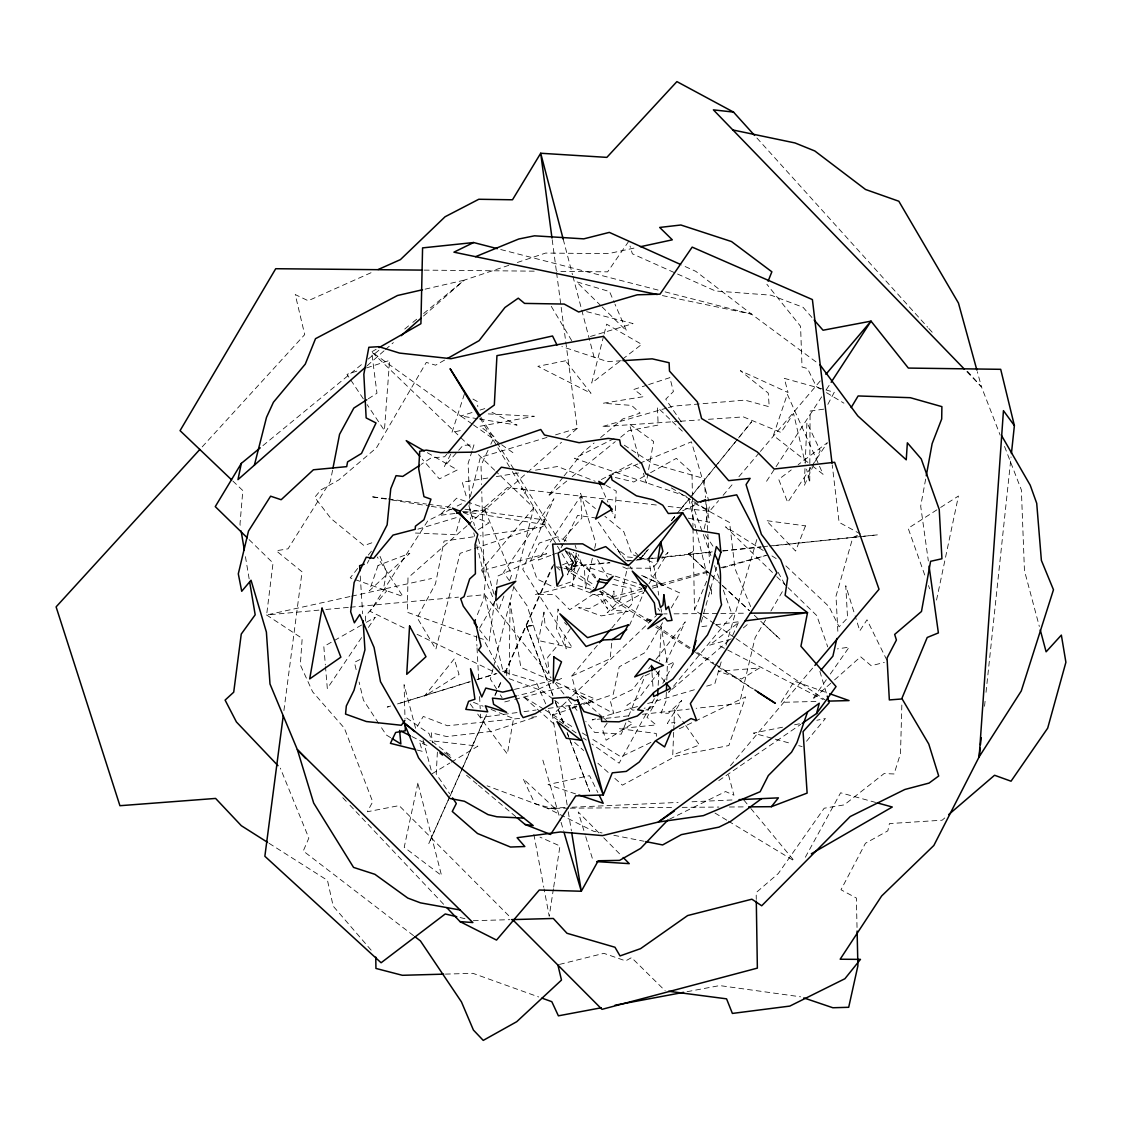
<?xml version="1.0" encoding="UTF-8"?>
<svg xmlns="http://www.w3.org/2000/svg" width="1122" height="1122" viewBox="0 0 1122 1122"><rect width="100%" height="100%" fill="white"/><g stroke="black" fill="none" stroke-linecap="round" stroke-linejoin="round"><path stroke-width="0.75" stroke-dasharray="5 3.75" d="M563.987 568.251L571.869 570.032L572.038 560.93L560.79 543.188M901.836 705.023L900.503 753.535L894.08 773.97L884.094 773.577L844.263 804.867L824.179 808.233L778.289 873.533L756.172 892.565L756.27 899.437M365.463 621.097L365.646 615.908L386.557 591.112L383.71 587.395L386.641 572.178L379.348 554.731M666.342 692.302L666.019 701.054L661.054 712.989L668.277 713.326L681.713 700.535L667.338 723.438L674.953 722.414L673.004 727.014M666.805 680.044L667.38 664.28L661.265 626.637L659.441 661.181M506.892 670.535L506.667 676.103L505.994 670.577L506.892 670.535L503.568 671.559M673.677 732.273L672.751 754.896L699.469 744.994L685.542 725.191M673.747 730.52L674.588 709.637L684.546 723.774M804.979 468.575L804.25 485.644L820.168 450.553L806.928 422.461L805.049 466.864M437.384 752.105L436.234 773.998L449.627 793.661M658.179 685.36L658.993 669.806M575.235 566.54L576.203 552.95L573.047 566.217L609.975 562.907M611.714 643.201L610.144 658.754L571.757 676.075L577.521 697.828M984.541 706.271L985.284 699.287M986.028 692.316L1011.048 456.991M283.908 710.577L302.056 571.827L276.236 550.776L288.045 548.812L330.401 481.366L332.687 469.599M494.493 601.434L489.08 642.093L479.473 629.765M496.751 584.492L497.873 576.021L546.709 553.721L486.205 569.429L483.778 598.629L476.051 618.054M553.412 888.806L549.219 916.225L544.1 888.947M553.679 887.095L559.976 845.974L540.005 837.124M925.65 479.108L920.685 506.134L928.343 560.972M936.533 600.074L958.454 496.008L938.343 508.911M592.36 558.293L585.446 588.335L584.38 567.409L573.37 552.305M594.66 548.293L595.81 543.286L580.579 493.259L581.855 518.154L563.356 538.574L565.362 541.323M704.181 528.771L709.889 504.507M492.965 668.936L490.384 679.105L496.667 689.09M493.4 667.239L514.016 585.852M515.727 579.078L533.763 507.859L496.064 471.577M603.636 335.941L591.701 383.065L641.7 344.356L606.623 324.16L604.057 334.258M470.356 496.569L480.384 457.341L547.199 437.356M701.236 622.177L716.663 567.269M460.202 517.971L455.448 534.731L413.12 532.936M721.18 661.924L714.826 683.747L704.742 686.72M726.074 645.15L757.336 537.761M472.039 451.072L468.098 463.484L469.599 498.336M472.53 449.529L474.003 444.873L463.063 445.336L458.688 450.287M464.354 394.173L451.97 432.433L463.26 429.936M613.958 599.26L611.897 597.1L613.944 590.943L613.958 599.26L642.443 591.056M503.918 596.034L498.603 610.522L496.247 602.191M509.823 579.948L511.604 575.109L484.003 507.747L507.495 487.551L659.484 505.391M625.866 722.834L621.223 734.181L594.534 732.357L585.824 721.46M628.516 716.341L645.108 675.781L651.307 672.849M701.643 614.926L694.476 610.003L706.678 581.182M629.442 625.487L643.79 592.64M460.707 771.936L428.716 843.744L462.306 768.71M461.408 770.337L486.303 714.49M494.83 695.331L501.941 679.385M504.774 673.004L552.417 566.091M463.021 767.111L486.597 714.433M495.181 695.275L502.333 679.315M505.18 672.92L553.791 564.366M488.028 450.273L481.015 465.35L481.562 484.578M490.833 444.242L494.339 436.696L479.921 426.262L534.296 416.262L485.503 413.766M665.935 662.359L685.247 621.854L654.056 661.91M561.084 547.788L563.44 543.146M564.24 541.603L577.648 515.349L595.403 517.943L622.205 556.624M367.329 563.272L368.914 560.201M450.735 454.214L444.466 466.359L457.594 451.521M827.84 404.369L834.263 392.265L825.932 389.951M654.407 698.683L619.134 763.17L591.995 744.082M662.807 683.326L674.56 661.826L665.262 666.23M805.358 857.222L840.616 792.777L875.609 802.426M479.641 628.124L494.69 601.855M657.45 699.174L647.015 717.309L656.09 724.924L619.218 728.655L656.3 733.479L656.37 736.635M544.549 519.907L539.78 528.182L545.362 524.745L544.549 519.907L464.676 509.192M662.569 622.752L645.206 652.499L619.204 666.833L613.215 694.406L583.636 704.462M671.237 607.872L679.918 592.991L640.269 574.843M765.611 619.919L755.12 637.647L739.482 703.48L696.159 708.305M770.87 611.055L783.983 588.896M649.007 583.749L668.025 552.445L661.882 558.532M766.564 481.254L775.106 468.155M776.059 466.696L821.655 396.837M826.395 389.558L830.196 383.724M570.453 628.657L564.043 638.39L566.189 648.839L556.554 628.699L558.013 608.937L558.91 613.327M810.897 467.481L787.686 502.432L778.724 479.36L791.22 469.936M811.865 466.023L827.349 442.727L798.177 464.704M361.565 637.605L327.315 688.459L325.492 666.636M368.423 627.436L375.267 617.268L363.163 624.141M628.657 241.426L607.633 271.847L556.975 271.37M607.1 723.213L602.598 729.651L606.146 740.211L632.85 723.325L628.236 720.955M826.339 679.708L812.44 699.539L833.267 681.054M830.308 674.042L849.172 647.128L837.335 648.909M659.666 670.69L639.778 697.057L626.805 705.317L632.864 710.212L636.09 709.651M643.299 675.725L632.542 689.553L610.102 700.226L613.832 713.578L575.46 692.905L601.49 716.117M648.67 668.824L652.976 663.298M562.978 477.341L547.915 496.373L566.778 481.043M564.057 475.98L582.346 452.867L594.099 443.008M357.652 568.475L350.204 577.858L353.5 579.022M368.311 555.067L372.56 549.71M645.164 553.244L639.75 559.429L643.032 555.376M646.272 551.884L648.46 549.177M671.545 520.692L675.935 515.264M680.325 509.851L691.32 496.289M692.414 494.928L716.593 465.083M717.687 463.737L737.477 439.319M738.571 437.959L751.754 421.69L736.383 440.595M644.14 554.03L647.436 549.976M671.587 520.271L675.977 514.858M677.085 513.511L689.16 498.659M690.254 497.312L714.419 467.608M715.513 466.247L735.289 441.942M806.536 741.235L825.413 718.529L816.844 720.268M571.757 676.075L597.297 645.416M611.742 628.096L632.836 602.78L630.901 588.208L609.064 583.706M446.851 454.158L444.663 456.752L431.002 457.958L421.115 464.424M533.763 507.859L481.562 570.046L493.385 598.671M730.478 765.653L813.759 666.777M668.123 506.401L709.567 511.267L718.599 500.636M723.115 495.321L734.405 482.025M738.921 476.696L759.257 452.769M760.379 451.437L822.482 378.31M568.573 571.575L577.353 561.323L565.825 566.512L568.573 571.575L593.678 587.563M202.198 446.865L304.707 334.608L295.254 294.595L308.185 300.738L371.803 272.38M656.973 563.384L652.078 568.251L627.254 568.097L620.536 599.513L607.142 612.78L643.579 592.682M567.143 804.895L552.403 715.079L571.238 697.057M572.486 695.85L656.594 615.333M834.572 679.89L860.616 656.777L871.219 665.725L884.318 662.443M467.033 525.727L407.987 577.886L407.314 612.275L477.032 637.1M468.351 524.563L526.092 473.568M527.396 472.418L561.519 442.278M566.764 437.636L577.255 428.366L565.769 341.859M367.146 365.73L384.187 350.695M385.491 349.545L393.359 342.603M423.513 316.025L464.143 280.191L509.009 265.255M728.977 640.311L668.586 692.274L732.301 614.968L722.231 587.03M743.409 627.885L749.973 622.233M944.766 817.952L942.143 820.21L889.423 823.576L887.811 830.869L865.441 843.253L841.009 889.76L856.367 898.049L857.026 927.585M600.621 437.538L622.808 418.913L640.129 413.134L631.63 405.407L603.173 403.247L643.439 396.669L633.944 389.418L647.001 385.141M262.927 445.63L362.855 363.472M368.268 359.026L380.414 349.026M404.733 329.041L411.479 323.487M412.826 322.379L416.879 319.055M423.639 313.501L464.143 280.191L424.158 289.378M572.164 476.654L615.277 441.619M620.676 437.243L628.755 430.68L658.151 425.07L657.45 407.356L682.485 431.311M688.936 554.506L693.382 551.154L688.459 553.749L710.717 574.759M718.781 780.603L800.757 724.363M368.282 398.801L376.964 393.233L371.648 351.845L376.122 349.293M936.912 509.837L908.175 528.28L925.58 577.381M432.166 773.703L449.866 763.03M451.339 762.133L477.888 746.13L429.908 740.59M361.649 624.996L323.823 646.496L325.352 664.967M444.578 360.106L435.588 365.183L426.304 362.406L376.487 447.804L338.886 479.865L320.822 489.991L314.735 497.355L330.962 518.532L363.991 545.601L374.047 542.038M644.477 476.079L633.846 481.997L610.663 476.359M650.55 472.699L676.37 458.351L691.994 472.572L692.4 495.195M601.336 479.543L610.452 474.774M611.967 473.975L631.714 463.652L640.536 469.038M450.988 509.136L427.833 520.748L370.106 611.35L406.122 628.951M457.173 506.036L464.901 502.165M359.994 659.54L354.398 662.345L356.361 670.563M614.071 438.562L574.464 458.337L688.249 496.948M669.553 819.158L725.597 791.543L733.928 795.218L728.388 774.461M682.611 510.833L697.688 503.427M650.928 742.413L620.943 756.831L589.751 737.561M679.329 728.767L693.536 721.937M695.121 721.18L745.611 696.902L728.865 745.527L675.921 756.088L622.444 785.176L613.397 777.097M550.902 683.396L532.81 691.881L517.957 695.556M556.947 680.577L561.463 678.459L553.062 680.409M857.418 535.376L852.846 537.466L836.002 596.161L837.966 633.692M645.879 710.086L653.831 706.509L644.154 708.22M609.008 475.966L638.095 463.905M639.708 463.246L691.433 441.816L708.908 501.211M562.473 564.857L572.038 560.93M572.038 707.856L594.73 698.838L552.978 681.096M550.86 555.348L538.294 560.046L580.509 496.443L595.389 508.561M552.431 554.759L557.143 553.006M557.55 586.483L572.893 581.238L581.448 563.763L578.307 554.548M552.403 715.079L570.481 708.936M572.122 708.375L577.059 706.706M517.326 262.492L545.572 253.081L608.517 253.614L637.058 247.443M356.838 371.116L346.993 374.355L349.882 378.675M366.67 367.89L389.615 360.358L384.411 430.525L367.146 404.593M648.628 384.594L669.862 377.637L673.41 391.55L665.739 399.152L682.106 423.12M472.011 412.545L460.791 415.996L371.648 351.845L459.613 436.514M480.02 410.077L484.83 408.59M469.192 681.881L397.272 703.999L470.328 681.699M477.551 679.315L495.952 673.663M502.642 671.601L505.994 670.577M476.976 679.68L496.92 673.579M590.467 336.446L633.088 323.585L585.782 311.439M417.875 529.177L459.024 516.793M555.544 434.859L577.255 428.366M637.534 706.523L592.178 719.889L630.298 715.64M647.618 703.55L696.341 689.188M666.734 408.057L602.009 426.655L678.796 421.353M668.389 407.581L673.368 406.15L744.896 400.119L769.229 406.767L768.247 393.093L740.338 370.681L788.037 392.504L784.292 378.338L824.277 389.474M652.485 588.166L707.758 572.248M722.834 567.914L766.382 555.376L717.687 568.503M611.897 597.1L642.121 588.938M652.205 586.203L707.617 571.238M504.746 701.923L513.091 699.805M514.76 699.385L564.885 686.664L593.314 702.358L581.182 703.985M559.499 964.415L603.874 953.335L625.655 960.895L631.546 957.613L665.178 990.81M514.423 689.399L551.379 680.802M349.924 596.567L266.615 614.996L273.039 563.006L248.453 539.009M351.621 596.189L431.535 578.517M782.539 727.21L753.381 733.115L773.535 738.683M794.544 724.784L801.403 723.395M526.456 626.777L534.226 625.291L526.316 625.515L552.711 695.233M687.071 991.694L719.665 985.579L800.603 996.813M487.804 478.014L462.25 482.236L466.976 498.897M496.317 476.612L520.159 472.685M535.489 470.146L557.634 466.5L595.221 481.31M473.33 536.835L444.06 541.099L435.504 583.805L417.174 617.703L435.855 649.273L460.062 553.342L537.045 527.564L480.216 535.839M823.716 409.151L810.098 411.073L809.733 482.656L806.578 469.15M517.06 712.568L480.679 717.449L480.314 710.492M524.002 711.643L536.12 710.016M548.251 708.389L579.443 704.223M701.881 626.609L708.809 625.697M715.738 624.786L741.712 621.35M454.887 513.497L439.628 515.349L456.64 498.168L466.275 501.534M463.358 512.473L488.785 509.416L467.888 502.095M642.429 714.293L689.231 709.076M627.352 561.084L634.295 560.355M636.034 560.173L649.933 558.714M651.672 558.532L660.367 557.62M662.106 557.438L712.484 552.15M722.905 551.056L761.137 547.059M773.296 545.783L877.544 534.843L769.664 545.965M573.047 566.217L609.597 562.445M625.249 560.832L630.466 560.299M637.436 559.583L646.132 558.686M647.871 558.504L656.566 557.606M658.305 557.424L712.246 551.87M722.68 550.804L760.968 546.863M762.708 546.68L767.925 546.134M519.598 718.417L447.468 725.752L423.289 716.439L415.757 728.963L404.088 684.686L405.014 718.837M531.618 717.196L536.765 716.678L491.997 731.292L446.822 736.593L431.283 732.778L432.208 741.53L450.343 755.387L444.214 752.778M318.943 610.13L266.615 614.996L302.183 638.418L300.317 664.841L312.631 691.825L344.37 728.178L372.714 801.795L367.329 811.753L399.137 805.61L510.468 917.431M325.913 609.484L348.591 607.367M350.345 607.212L458.477 597.142M467.201 596.343L484.648 594.716L551.014 677.842M680.535 421.227L699.735 419.909M708.459 419.305L743.367 416.893L781.024 432.475L793.549 413.415L805.007 462.39M621.279 360.751L607.521 361.607L561.87 346.572M564.983 807.559L547.592 808.345L487.088 785.821M571.954 807.237L678.109 802.426M692.022 801.781L733.788 799.888M473.288 920.699L509.809 919.675M445.42 974.106L472.965 973.335L538.672 996.953M815.932 701.446L781.066 702.358L794.306 681.152L828.106 693.158M663.663 613.916L667.127 613.888M674.056 613.832L701.797 613.594M703.522 613.566L719.118 613.439M720.857 613.425L746.859 613.187M568.573 808.191L547.592 808.345L593.664 831.29L602.079 832.959M570.313 808.177L673.481 807.405M682.218 807.349L718.936 807.069M729.426 806.999L746.915 806.872M424.2 270.122L534.254 271.159M632.415 557.438L627.422 556.947L617.338 548.967L626.132 561.098M639.063 558.097L647.366 558.91M386.529 498.715L370.891 496.611L389.895 499.683M388.254 498.939L426.472 504.073M428.197 504.297L450.778 507.326M391.62 499.963L429.628 506.078M431.353 506.359L452.082 509.711M462.446 511.38L545.362 524.745M477.846 418.772L460.791 415.996L472.067 423.92M479.557 419.039L517.088 425.14L489.444 410.961M688.347 518.182L709.693 522.389L705.864 502.965M613.846 835.287L644.126 841.276M662.401 295.577L751.544 314.146L817.265 362.813M557.69 566.82L562.417 567.9M460.09 917.53L465.041 918.722M417.314 750.071L422.349 751.333L419.684 742.301L427.356 745.569M500.721 249.533L658.333 290.135M665.108 291.874L751.544 314.146L695.794 271.328L681.643 264.96M775.218 739.146L792.02 743.788M798.738 745.653L802.104 746.579M591.028 589.274L574.52 584.632L535.166 594.576L554.563 594.52L569.724 609.723L592.907 594.422L609.19 594.365L600.943 592.051M614.014 579.345L641.686 588.363M636.539 583.117L586.694 566.806L596.343 579.962M575.6 793.913L548.013 784.544L589.541 775.681L597.886 792.553M355.155 579.597L402.966 596.483L377.315 557.017M478.659 637.675L483.526 639.4L499.921 670.241M638.011 556.708L631.896 554.338L623.79 531.702L604.856 516.274M639.54 557.297L653.27 562.599L658.754 595.109M473.484 702.33L483.105 706.215M491.127 709.455L513.567 718.543L507.326 754.04L476.359 712.26M463.582 512.642L488.94 522.95L477.748 530.061L475.209 527.873M551.379 680.409L520.874 667.436L510.089 602.542L509.122 678.684L542.277 690.886L553.342 699.287M641.63 575.39L663.186 585.249L651.181 575.74L649.021 559.079M622.822 566.848L630.76 570.481M566.414 541.07L557.676 536.793L539.261 543.09L530.706 560.565L537.003 578.98L554.478 587.535M417.075 634.309L495.377 672.583M411.886 736.551L425.715 743.465M719.973 646.006L726.13 649.203M727.659 650.003L823.057 699.525M860.462 533.988L839.102 522.347L832.215 464.915M606.076 485.419L616.23 491.099L614.954 518.126L612.85 513.329M472.951 399.053L477.243 401.494L477.804 406.599M427.3 452.685L457.397 469.908L439.347 478.884L422.223 459.094M820.659 389.152L816.297 386.529L807.559 368.563L802.02 366.992L800.575 326.306L766.873 284.259M826.479 392.658L843.926 403.177M714.98 813.057L726.944 820.28M728.444 821.178L794.278 860.925L749.356 806.676M671.377 487.916L709.567 511.267M543.693 709.118L522.894 696.271L556.512 726.285M545.18 710.03L574.899 728.388M582.318 732.975L588.265 736.649M390.652 737.659L386.277 734.966L379.615 724.812M763.241 550.467L725.541 526.821L775.54 575.46M771.936 555.923L776.284 558.658M269.07 843.309L327.484 880.377L333.192 906.141L366.782 945.075M599.583 591.336L649.792 623.327M655.697 627.086L694.097 651.545M695.57 652.499L716.243 665.669M717.729 666.608L753.171 689.188M624.281 445.182L653.481 464.115L704.321 478.589L705.514 497.551M565.825 566.512L595.123 585.642M602.444 590.424L650.788 621.995M656.65 625.824L691.811 648.782M697.674 652.597L713.788 663.13M715.247 664.084L753.339 688.95M703.073 615.922L714.546 623.804M715.976 624.8L734.601 637.619M736.046 638.6L824.908 699.763M406.627 717.982L429.039 733.536L432.755 742.694M473.47 424.915L500.244 443.737M501.646 444.733L515.741 454.634M557.718 719.987L550.579 714.952L548.49 710.184M559.149 720.983L563.426 723.999M564.857 725.008L577.718 734.04M583.426 738.066L586.287 740.071M554.731 700.338L567.171 709.777M413.541 935.636L303.263 850.995L308.831 838.092L280.346 768.163M807.91 462.418L773.381 435.462L787.321 394.215L823.099 474.283L813.436 466.738M447.005 754.531L450.946 757.743M466.514 775.246L477.173 784.194M478.491 785.316L483.82 789.79M485.153 790.912L515.783 816.662M566.344 551.112L594.534 575.249L595.796 578.461M602.795 717.281L607.998 721.923M574.604 742.455L583.664 750.534M597.886 763.241L608.222 772.483M712.007 575.951L720.969 584.296M722.259 585.474L749.159 610.494M754.293 615.263L759.412 620.031M760.702 621.223L779.916 639.091L760.87 621.308M688.459 553.749L708.781 572.711M710.044 573.903L717.673 581.014M722.75 585.754L749.426 610.649M785.877 565.881L828.976 606.567L839.074 626.847L847.559 617.927L845.764 585.754L854.599 614.141M556.274 566.708L559.99 570.214M232.787 480.973L242.829 490.566L239.982 524.184L240.557 527.606M460.876 437.72L473.442 449.81M478.477 454.648L494.802 470.37M776.789 576.68L786.788 586.413M788.037 587.633L816.788 615.599L827.727 646.889M600.873 305.717L576.428 281.734L609.541 291.58L614.295 302.589M602.093 306.909L626.539 330.892L614.982 304.16M598.882 832.875L578.223 811.963L585.235 835.02M603.734 837.797L620.761 855.034M564.548 622.57L566.905 625.01M966.841 371.705L981.47 386.824L1000.179 435.168M342.813 797.714L348.788 804.039M349.994 805.301L444.48 905.188M756.901 138.006L927.67 327.203M928.834 328.508L934.682 334.987M967.43 371.27L981.47 386.824L977.332 371.747M811.935 317.484L803.043 307.288L771.01 295.184L715.471 290.991L632.359 253.81L630.045 246.069M638.698 556.288L635.599 552.697L638.081 556.736M367.89 946.379L373.5 952.873M655.977 671.082L664.869 681.741M743.872 800.056L748.262 805.358M555.362 683.298L567.339 698.291M568.419 699.651L579.303 713.283M470.174 703.915L475.335 710.871M565.698 551.533L575.291 564.661L572.304 586.049L598.068 595.824L607.745 609.064L600.2 589.737M630.031 566.484L631.981 569.177M509.43 580.733L503.526 572.346L553.917 498.785L522.754 569.261L572.5 648.095L538.153 640.494L527.172 605.908L513.385 586.329M657.955 608.208L659.946 611.069M705.261 534.745L713.578 547.087M350.835 380.106L363.304 398.829M378.661 723.353L363.43 700.156L359.11 682.064M481.058 417.468L496.064 441.142M497.004 442.615L559.85 541.702M500.258 694.798L502.053 697.646M479.865 417.889L497.004 446.233M497.902 447.72L511.436 470.104M512.333 471.591L556.54 544.675M557.438 546.176L561.042 552.136M561.94 553.623L571.869 570.032M551.267 306.334L572.444 341.873M597.591 559.64L607.507 577.213M778.121 572.346L785.737 585.936M886.829 660.073L866.997 619.807L859.803 630.845L855.118 615.81M600.228 484.564L607.942 502.137M545.713 703.831L535.993 681.559L503.133 671.671L484.648 594.716M750.646 606.623L734.966 568.602L729.595 522.529L691.418 501.562L702.681 532.796M1004.541 446.458L1021.371 489.977L1024.456 570.663L1039.337 626.469M555.222 701.755L563.342 722.947M567.101 732.722L569.597 739.244M570.214 740.871L589.597 791.389L569.12 737.729M526.316 625.515L552.992 695.444M555.474 701.951L563.539 723.087M567.269 732.848L568.503 736.102M703.27 534.437L711.558 557.452M714.532 565.67L719.272 578.812M928.483 585.558L929.647 588.826M575.151 545.348L576.203 548.42M585.74 836.675L593.272 861.387M819.887 671.377L826.76 694.476M542.852 760.141L560.593 820.645M561.084 822.328L563.553 830.743M638.741 456.878L629.386 424.06L653.607 441.479L646.216 483.133L643.411 473.288M468.87 505.559L474.536 525.559M478.309 538.883L493.89 593.861M423.064 739.805L431.297 770.477M563.23 239.267L572.486 274.68M572.935 276.377L581.322 308.41M581.757 310.107L594.562 359.012M473.793 532.866L474.62 536.274M476.682 544.787L484.101 575.446L481.759 491.562M688.67 498.645L695.626 527.62M696.047 529.318L707.112 575.334M709.567 585.572L711.614 594.085L711.067 585.474M533.862 834.389L543.777 887.25M661.054 608.797L661.643 612.219M245.438 556.666L249.154 578.896M568.265 811.809L571.393 830.799M552.206 239.771L556.344 270.921M556.568 272.646L565.53 340.12M651.994 672.611L653.158 689.707M705.626 499.276L709.651 563.062M360.246 575.993L362.658 613.762M476.387 635.697L476.934 646.132M477.032 647.871L478.856 682.653M479.585 696.58L480.216 708.753M469.669 500.075L470.497 519.234M692.428 496.934L692.961 526.499M692.989 528.238L694.476 610.003M543.974 612.191L538.322 641.405L548.981 673.34L547.676 657.324L558.98 643.804L545.082 625.641L543.974 612.191M417.875 783.184L404.215 847.292L441.535 875.511L417.875 783.184M525.952 490.258L525.124 493.764L521.197 488.393L525.952 490.258M378.03 565.488L369.348 590.817L409.853 553.258L378.03 565.488M805.47 525.881L795.596 551.028L766.382 520.622L805.47 525.881M738.262 622.808L731.095 639.007L709.469 645.22L738.262 622.808M572.991 563.23L567.283 574.871L573.651 569.275L576.498 563.44L574.394 557.311L568.798 550.958L572.991 563.23M454.214 658.895L424.467 696.103L459.066 674.476L454.214 658.895M759.468 668.039L741.474 678.978L718.122 671.237L759.468 668.039M605.782 599.667L589.499 608.503L578.601 607.689L601.28 615.894L628.124 611.406L615.165 610.424L605.782 599.667M390.582 706.047L387.244 707.07L390.568 706.061M565.53 360.779L537.859 366.319L591.042 393.303L565.53 360.779M650.942 620.115L646.062 620.242L645.627 618.012L650.942 620.115M555.993 809.383L534.815 803.689L523.217 778.78L555.993 809.383"/><path stroke-width="1.5" d="M666.412 690.549L666.664 683.536M657.632 695.724L657.997 688.81M980.095 748.094L979.169 756.817L933.855 845.469L881.626 896.001L840.154 959.226L860.462 959.38L844.908 978.735L789.832 1006.083L732.386 1013.432L726.565 998.846L668.6 991.259M980.474 744.615L981.217 737.645M1011.427 453.498L1014.386 425.617L1000.698 369.32L908.343 368.072L871.037 321.144L823.043 330.233L814.151 320.022M283.235 715.78L264.862 856.268L381.101 962.76L445.238 913.967L456.794 916.73M495.391 594.646L495.854 591.266M926.267 475.728L932.144 443.625L941.695 418.997L941.891 406.641L910.293 397.693L858.12 395.954L851.191 407.552M333.01 467.916L339.573 434.298L353.823 408.085L366.838 399.727M260.22 447.86L241.314 463.4L237.976 479.627L365.828 366.88M836.886 638.502L832.903 656.132L820.967 670.115M254.399 465.139L266.503 417.37L273.417 402.265L305.268 364.117L315.52 338.676L397.497 295.507L422.489 289.757M802.188 723.381L816.578 713.508L819.27 703.242L658.376 822.033L602.472 835.61L560.467 831.963L517.074 837.685L524.816 846.521L510.482 847.04L477.509 833.506L452.264 811.458L456.331 803.492L452.503 797.868M696.089 640.494L692.344 653.803L672.905 679.034L654.14 692.232L637.619 709.819L643.509 710.773L637.352 715.962L619.021 721.825L601.687 721.488L601.224 716.79L584.029 711.6L577.031 700.002L574.899 700.703L568.349 697.225L552.613 698.319L552.739 703.213L535.334 713.648L523.161 717.631L520.734 713.929L518.841 704.644L509.907 683.747L478.533 649.961L481.128 646.258L475.448 622.92L463.26 606.09L460.665 598.657L464.017 596.68L469.655 578.98L475.405 573.763L475.069 544.647L477.818 534.338L459.403 512.025L501.408 467.187L603.832 484.48L611.238 475.854L612.023 479.978L636.426 495.826L653.313 499.851L662.779 505.237L668.263 513.497L682.723 512.824L693.578 529.724L719.062 533.918L720.871 552.29L717.603 563.931M807.574 711.867L796.957 742.638L791.543 752.203L768.332 775.54L760.141 791.725L703.41 815.624L658.376 822.033L674.196 811.178M475.419 619.667L474.129 622.906L477.327 627.016M768.121 281.145L771.866 271.805L731.544 241.567L680.872 225.003L659.694 227.443L672.316 239.828L640.424 246.714M902.018 698.094L927.221 637.478L938.385 632.92L929.058 566.105M671.713 730.085L664.603 746.929L656.482 741.39M644.463 591.07L646.51 586.385L639.863 584.211M369.699 558.672L387.132 524.886L390.765 488.715L396.052 475.658L402.756 476.415L419.698 465.335M241.314 463.4L215.27 506.611L247.233 537.803M831.15 382.279L871.037 321.144L825.876 374.327M404.874 720.408L401.367 725.261L366.347 721.53L345.548 714.069L346.319 705.976L354.019 690.282L364.945 649.82L363.093 620.634M816.578 713.508L836.058 686.594L800.926 646.244L807.517 612.668L785.105 595.333L787.602 578.153L780.716 559.822L761.375 534.31L746.074 484.592L750.113 478.365L728.683 480.651L603.566 336.334L496.948 355.632L494.325 405.042L478.547 416.374L447.944 452.853M648.137 559.135L682.723 512.824L628.404 565.558L566.484 548.055L558.013 553.16L562.949 575.516L556.947 585.894L552.613 544.128L582.641 543.847L594.309 550.678L605.67 546.596L628.404 565.558M748.669 806.858L771.389 806.69L778.402 797.868L739.019 799.649M599.527 642.752L610.634 629.428M814.881 665.444L879.031 589.288L834.628 462.292L774.124 469.024L757.28 451.97L701.587 418.52L697.449 402.013L669.497 371.102L669.105 362.729L652.219 358.844L622.99 360.653M199.842 449.445L56.1 606.876L119.928 805.708L215.606 798.429L241.328 825.708L267.611 842.384M667.997 819.916L640.592 848.414L619.582 860.378L598.208 860.756L581.308 891.247L539.289 890.027L496.527 940.082L460.034 921.625L446.865 907.712M401.227 335.674L420.89 318.339M948.693 814.586L994.555 775.26L1011.034 781.207L1047.682 728.164L1065.9 662.289L1061.356 635.108L1046.111 651.826L1040.248 629.849M761.642 798.626L730.562 821.416L718.95 827.138L681.377 834.628L662.625 844.936L645.809 841.612M612.065 639.736L626.749 629.54M811.346 853.758L892.271 807.013L877.278 802.889M379.11 347.582L420.918 323.697L422.573 247.892L473.61 242.534L497.327 248.649M447.58 358.409L479.094 340.653L504.942 307.484L518.266 298.172L524.563 303.403L564.184 304.062L578.672 312L637.268 294.805L660.002 294.174L692.176 247.12L812.398 299.574L832.019 463.176M700.703 501.955L705.233 499.725M473.61 242.534L453.933 252.17L657.268 294.511M378.156 269.532L400.428 259.617L445.069 216.77L478.785 199.267L512.488 199.786L540.706 153.251L606.848 157.375L676.903 81.611L733.508 112.088L754.573 135.411M475.56 256.672L518.757 239.014L534.479 235.816L583.777 238.86L609.33 232.394L680.072 264.245M771.389 806.69L807.125 793.1L803.072 731.628L829.2 702.723L827.251 696.117M364.229 564.24L359.601 565.698L359.924 570.846M516.316 695.963L503.119 699.244L492.446 698.108L493.596 704.293L506.625 712.358L485.321 705.836L487.719 711.839L465.798 709.356L468.575 701.334L474.929 699.244L470.539 668.684L481.773 696.986L485.812 688.067L502.656 692.134L512.74 689.792M601.294 1007.78L558.391 1015.831L551.814 1001.68L541.954 998.131M615.01 1005.214L683.635 992.339M745.176 620.887L807.517 612.668L750.323 613.159M456.584 513.301L459.978 512.894M511.548 919.633L553.3 918.469L566.989 933.28L614.968 947.249L620.031 955.916L640.564 948.651L687.66 915.552L751.88 899.199L761.698 905.777L850.21 816.536L904.809 789.495L929.044 783.086L938.707 776.003L928.764 744.026L902.13 698.936L889.339 699.932L887.053 658.025L896.422 640.045L894.669 634.421L921.471 611.49L930.601 561.309L941.933 558.756L939.226 509.444L921.232 458.926L907.361 442.811L906.239 459.81L857.811 415.939L820.056 364.888M443.695 974.148L402.377 975.298L375.94 968.44L375.758 957.08M828.12 701.124L849.045 700.577L829.719 693.719M422.461 270.107L275.717 268.719L180.067 430.652L231.539 479.781M523.82 818.12L496.878 816.774L488.056 814.628L464.424 801.262L449.698 798.429L418.562 757.841L403.92 722.638L380.484 681.671L374.075 647.492L359.769 614.533L354.37 622.822L350.667 611.77L354.117 582.542L366.249 557.199L373.654 558.335L393.023 535.096L415.224 529.318L415.406 526.218L423.92 519.767L430.96 499.15L423.962 496.681L418.702 468.926L419.712 451.31L426.318 450.118L440.567 452.601L475.237 452.138L540.762 429.502L544.465 434.999L579.106 442.713L608.236 438.379L619.667 439.88L620.648 445.21L641.63 463.456L645.753 473.779L685.163 492.151L697.674 502.151L736.705 494.844L776.957 572.837L690.353 703.634L696.692 720.576L690.956 718.543L655.164 741.095L639.217 762.048L626.286 771.389L612.289 772.834L603.243 794.937L575.754 795.877L550.593 834.445L525.11 824.502L517.116 817.784M596.694 861.612L629.26 863.645L623.187 857.489M460.034 921.625L472.867 922.55L297.358 749.664L269.995 683.985L266.391 632.079L251.033 580.214L241.721 591.28L238.299 573.833L248.495 531.057L270.612 496.19L281.159 499.725L313.417 469.781L346.698 466.64L347.568 461.899L361.494 453.456L376.038 422.966L366.151 417.917L363.837 374.243L368.843 347.287L378.871 346.67L399.502 353.079L450.988 358.703L552.529 335.983L556.989 344.959M733.508 112.088L713.396 109.858L964.415 369.194M525.11 824.502L533.216 825.596L403.92 722.638L414.565 731.586M460.118 909.998L420.498 902.859L407.791 898.077L374.888 874.304L353.556 867.404L313.683 803.072L297.358 749.664L305.731 758.514M597.311 581.28L607.381 583.356M732.862 129.97L795.021 142.957L814.824 150.979L865.525 189.478L898.82 201.231L958.454 303.066L976.869 370.064M415.631 749.65L390.428 743.339L395.673 732.47L405.337 730.787L405.154 723.956M578.854 795.021L603.201 803.282L599.4 795.624M803.829 997.907L832.847 1007.752L848.695 1007.29L857.895 965.804L857.11 931.05M460.413 511.352L452.489 508.14L470.16 523.483M401.129 731.179L410.343 735.78M604.632 484.606L598.825 481.366L600.228 484.564M424.284 450.96L406.22 440.623L419.937 456.444M392.111 738.571L400.863 743.97L399.586 730.408M757.602 692.008L775.316 703.298L754.811 689.904M414.916 936.688L420.427 940.923L461.451 1001.89L473.414 1030.052L483.245 1040.389L516.737 1021.693L561.491 980.081L557.858 964.822M439.88 752.862L442.545 755.092M512.936 919.914L601.995 1009.351L757.364 968.118L756.298 901.148M277.976 765.667L236.419 721.965L225.101 700.1L233.713 692.19L241.258 634.07L255.185 614.8L249.729 582.318M654.855 669.764L651.531 665.767L651.868 670.9M665.977 683.06L670.423 688.389L653.621 696.552L653.383 693.13M720.871 552.29L716.369 546.61L692.344 653.803L707.477 635.01L721.586 604.73C717.421 587.423 725.163 571 714.63 554.394M1014.386 425.617L1003.447 410.652L979.169 756.817L1021.258 690.984L1053.474 589.765L1041.384 560.411L1036.714 503.301L1030.22 485.209L1001.694 435.799M641.083 583.847L645.052 589.583M480.118 415.996L450.09 368.675L478.954 416.402M609.344 505.335L612.149 511.73M569.064 706.243L603.243 794.937L577.97 699.511M564.043 832.412L581.308 891.247L571.673 832.524M563.23 239.267L540.706 153.251L551.982 238.046M241.132 531.015L244.287 549.822M553.847 656.903L553.174 682.905L561.519 661.854L553.847 656.903M409.572 625.978L406.739 674.308L425.981 656.707L409.572 625.978M663.859 594.814L662.99 605.01L660.493 607.521L658.768 600.775L647.324 584.843L632.275 571.126L654.364 602.963L655.851 614.225L662.218 614.253L647.843 628.727L664.869 617.731L667.324 620.957L672.022 620.34L668.474 606.441L665.949 609.597L663.859 594.814M496.878 587.493L495.7 600.747L515.811 581.28L496.878 587.493M660.704 542.038L657.464 561.842L662.906 551.351L660.704 542.038M322.028 608.152L309.7 678.908L340.864 657.169L322.028 608.152M601.981 501.043L595.628 519.023L612.261 509.192L601.981 501.043M599.527 579.134L595.698 588.573L590.775 592.037L603.145 587.563L613.145 576.301L607.283 580.425L599.527 579.134M628.348 624.884L620.115 639.091L603.818 639.947L586.091 646.468L559.836 613.804L587.591 637.661L628.348 624.884M649.484 658.67L634.687 676.903L663.523 665.346L649.484 658.67M580.873 740.169L566.301 738.276L557.003 721.614L580.873 740.169"/></g></svg>
